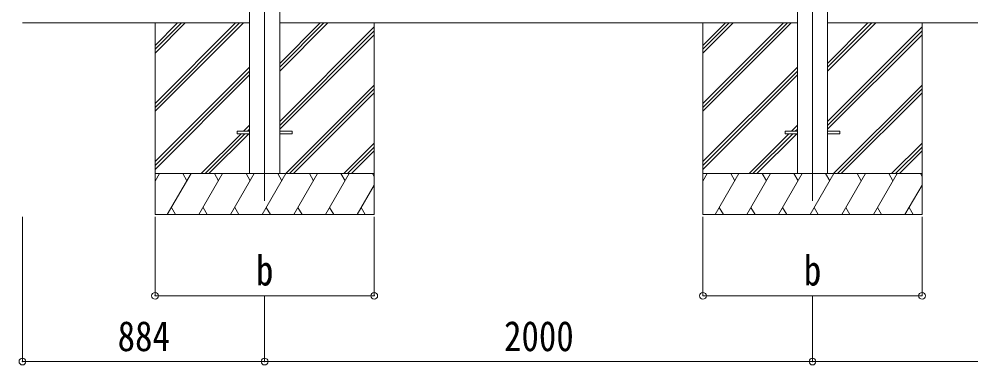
# Model space of a CAD drawing. Units: millimetres at full size. Extents: x -6988 to 7066, y -4877 to 4823.
# Drawn here: x -21 to 3454, y -2203 to -940 of the extents above; entities that cross this region are included whole.
import ezdxf
from ezdxf.enums import TextEntityAlignment as Align

# ---------------------------------------------------------------- set-up
doc = ezdxf.new("R2010")
doc.units = ezdxf.units.MM
doc.header["$LTSCALE"] = 25
doc.header["$PDMODE"] = 32
doc.header["$PDSIZE"] = 25
for name, color, linetype, lineweight in [('0-0_0', 7, 'Continuous', 9), ('0-1_本体', 4, 'Continuous', 9), ('0-2_部品', 7, 'Continuous', 9), ('0-8_PARTS2', 2, 'Continuous', 9), ('0-A_寸法', 6, 'Continuous', 9)]:
    doc.layers.add(name, color=color, linetype=linetype, lineweight=lineweight)
doc.styles.add('ＭＳ ゴシック', font='')
doc.styles.get('ＭＳ ゴシック').set_extended_font_data('MS Gothic')

msp = doc.modelspace()

# ---------------------------------------------------------------- linework, layer by layer
at = {"layer": '0-0_0'}
for p, q in [((-8.86, -953.93), (820.14, -953.93)), ((475.14, -953.93), (475.14, -1653.93)), ((475.14, -1248.1), (769.32, -953.93)), ((475.14, -1262.25), (783.46, -953.93)), ((475.14, -1276.39), (797.61, -953.93)), ((475.14, -1064.26), (585.47, -953.93)), ((475.14, -1050.12), (571.33, -953.93)), ((475.14, -1035.97), (557.19, -953.93)), ((930.14, -1129.76), (1105.97, -953.93)), ((930.14, -1115.62), (1091.83, -953.93)), ((930.14, -1101.47), (1077.69, -953.93)), ((930.14, -953.93), (2820.14, -953.93)), ((930.14, -1313.6), (1275.14, -968.61)), ((1275.14, -953.93), (1275.14, -1653.93)), ((2475.14, -953.93), (2475.14, -1653.93)), ((2475.14, -1248.1), (2769.32, -953.93)), ((2475.14, -1262.25), (2783.46, -953.93)), ((2475.14, -1276.39), (2797.61, -953.93)), ((2475.14, -1064.26), (2585.47, -953.93)), ((2475.14, -1050.12), (2571.33, -953.93)), ((2475.14, -1035.97), (2557.19, -953.93)), ((2930.14, -1129.76), (3105.97, -953.93)), ((2930.14, -1115.62), (3091.83, -953.93)), ((2930.14, -1101.47), (3077.69, -953.93)), ((2930.14, -953.93), (4820.14, -953.93)), ((2930.14, -1313.6), (3275.14, -968.61)), ((3275.14, -953.93), (3275.14, -1653.93)), ((930.14, -1327.75), (1275.14, -982.75)), ((930.14, -1341.89), (1275.14, -996.89)), ((2930.14, -1327.75), (3275.14, -982.75)), ((2930.14, -1341.89), (3275.14, -996.89)), ((475.14, -1460.24), (820.14, -1115.24)), ((475.14, -1474.38), (820.14, -1129.38)), ((475.14, -1488.52), (820.14, -1143.52)), ((2475.14, -1460.24), (2820.14, -1115.24)), ((2475.14, -1474.38), (2820.14, -1129.38)), ((2475.14, -1488.52), (2820.14, -1143.52)), ((951.95, -1503.93), (1275.14, -1180.74)), ((2951.95, -1503.93), (3275.14, -1180.74)), ((966.09, -1503.93), (1275.14, -1194.88)), ((980.24, -1503.93), (1275.14, -1209.02)), ((2966.09, -1503.93), (3275.14, -1194.88)), ((2980.24, -1503.93), (3275.14, -1209.02)), ((798.08, -1349.43), (820.14, -1327.37)), ((812.23, -1349.43), (820.14, -1341.51)), ((2798.08, -1349.43), (2820.14, -1327.37)), ((2812.23, -1349.43), (2820.14, -1341.51)), ((643.58, -1503.93), (789.08, -1358.43)), ((657.73, -1503.93), (803.23, -1358.43)), ((671.87, -1503.93), (817.37, -1358.43)), ((2643.58, -1503.93), (2789.08, -1358.43)), ((2657.73, -1503.93), (2803.23, -1358.43)), ((2671.87, -1503.93), (2817.37, -1358.43)), ((1164.08, -1503.93), (1275.14, -1392.87)), ((1178.23, -1503.93), (1275.14, -1407.01)), ((1192.37, -1503.93), (1275.14, -1421.15)), ((3164.08, -1503.93), (3275.14, -1392.87)), ((3178.23, -1503.93), (3275.14, -1407.01)), ((3192.37, -1503.93), (3275.14, -1421.15)), ((1275.14, -1503.93), (475.14, -1503.93)), ((475.14, -1531.43), (491.02, -1503.93)), ((519.89, -1653.93), (606.49, -1503.93)), ((591.49, -1529.91), (576.49, -1503.93)), ((635.36, -1653.93), (721.96, -1503.93)), ((706.96, -1529.91), (691.96, -1503.93)), ((750.83, -1653.93), (837.43, -1503.93)), ((822.43, -1529.91), (807.43, -1503.93)), ((866.3, -1653.93), (952.9, -1503.93)), ((937.9, -1529.91), (922.9, -1503.93)), ((981.77, -1653.93), (1068.37, -1503.93)), ((1053.37, -1529.91), (1038.37, -1503.93)), ((1097.24, -1653.93), (1183.84, -1503.93)), ((1153.84, -1503.93), (1168.84, -1529.91)), ((1269.31, -1503.93), (1275.14, -1514.03)), ((3275.14, -1503.93), (2475.14, -1503.93)), ((2475.14, -1531.43), (2491.02, -1503.93)), ((2519.89, -1653.93), (2606.49, -1503.93)), ((2591.49, -1529.91), (2576.49, -1503.93)), ((2635.36, -1653.93), (2721.96, -1503.93)), ((2706.96, -1529.91), (2691.96, -1503.93)), ((2750.83, -1653.93), (2837.43, -1503.93)), ((2822.43, -1529.91), (2807.43, -1503.93)), ((2866.3, -1653.93), (2952.9, -1503.93)), ((2937.9, -1529.91), (2922.9, -1503.93)), ((2981.77, -1653.93), (3068.37, -1503.93)), ((3053.37, -1529.91), (3038.37, -1503.93)), ((3097.24, -1653.93), (3183.84, -1503.93)), ((3153.84, -1503.93), (3168.84, -1529.91)), ((3269.31, -1503.93), (3275.14, -1514.03)), ((1212.71, -1653.93), (1275.14, -1545.79)), ((3212.71, -1653.93), (3275.14, -1545.79)), ((534.89, -1627.95), (549.89, -1653.93)), ((650.36, -1627.95), (665.36, -1653.93)), ((765.83, -1627.95), (780.83, -1653.93)), ((881.3, -1627.95), (896.3, -1653.93)), ((996.77, -1627.95), (1011.77, -1653.93)), ((1112.24, -1627.95), (1127.24, -1653.93)), ((1227.71, -1627.95), (1242.71, -1653.93)), ((2534.89, -1627.95), (2549.89, -1653.93)), ((2650.36, -1627.95), (2665.36, -1653.93)), ((2765.83, -1627.95), (2780.83, -1653.93)), ((2881.3, -1627.95), (2896.3, -1653.93)), ((2996.77, -1627.95), (3011.77, -1653.93)), ((3112.24, -1627.95), (3127.24, -1653.93)), ((3227.71, -1627.95), (3242.71, -1653.93)), ((475.14, -1653.93), (1275.14, -1653.93)), ((2475.14, -1653.93), (3275.14, -1653.93))]:
    msp.add_line(p, q, dxfattribs=at)
at = {"layer": '0-1_本体'}
for p, q in [((820.14, 1376.07), (820.14, -1503.93)), ((930.14, 1376.07), (930.14, -1503.93)), ((2820.14, 1376.07), (2820.14, -1503.93)), ((2930.14, 1376.07), (2930.14, -1503.93))]:
    msp.add_line(p, q, dxfattribs=at)
at = {"layer": '0-2_部品', "color": 4}
for p, q in [((775.14, -1349.42), (775.14, -1358.42)), ((820.14, -1349.42), (775.14, -1349.42)), ((975.14, -1349.42), (930.14, -1349.42)), ((975.14, -1349.42), (975.14, -1358.42)), ((2775.14, -1349.42), (2775.14, -1358.42)), ((2820.14, -1349.42), (2775.14, -1349.42)), ((2975.14, -1349.42), (2930.14, -1349.42)), ((2975.14, -1349.42), (2975.14, -1358.42)), ((820.14, -1358.42), (775.14, -1358.42)), ((975.14, -1358.42), (930.14, -1358.42)), ((2820.14, -1358.42), (2775.14, -1358.42)), ((2975.14, -1358.42), (2930.14, -1358.42))]:
    msp.add_line(p, q, dxfattribs=at)
at = {"layer": '0-8_PARTS2'}
for p, q in [((875.14, 1342.21), (875.14, -1603.93)), ((2875.14, 1342.21), (2875.14, -1603.93))]:
    msp.add_line(p, q, dxfattribs=at)
at = {"layer": '0-A_寸法'}
for p, q in [((-8.86, -2190.29), (-8.86, -1661.35)), ((475.14, -1950.32), (475.14, -1661.35)), ((1275.14, -1950.32), (1275.14, -1661.35)), ((2475.14, -1950.32), (2475.14, -1661.35)), ((3275.14, -1950.32), (3275.14, -1661.35)), ((475.14, -1950.32), (1275.14, -1950.32)), ((875.14, -2190.29), (875.14, -1950.32)), ((2475.14, -1950.32), (3275.14, -1950.32)), ((2875.14, -2190.29), (2875.14, -1950.32)), ((-8.86, -2190.29), (875.14, -2190.29)), ((875.14, -2190.29), (2875.14, -2190.29)), ((4875.14, -2190.29), (2875.14, -2190.29))]:
    msp.add_line(p, q, dxfattribs=at)
for p in [(475.14, -1950.32), (1275.14, -1950.32), (2475.14, -1950.32), (3275.14, -1950.32), (-8.86, -2190.29), (875.14, -2190.29), (2875.14, -2190.29)]:
    msp.add_point(p, dxfattribs=at)

# ---------------------------------------------------------------- texts
at = {"layer": '0-A_寸法', "color": 7, "style": 'ＭＳ ゴシック', "width": 0.85}
for s, p in [('b', (843.64, -1945.32)), ('b', (2843.64, -1945.32)), ('884', (338.64, -2185.29)), ('2000', (1749.14, -2185.29))]:
    msp.add_text(s, height=110, dxfattribs=at).set_placement(p, align=Align.BOTTOM_LEFT)

doc.saveas('drawing.dxf')
